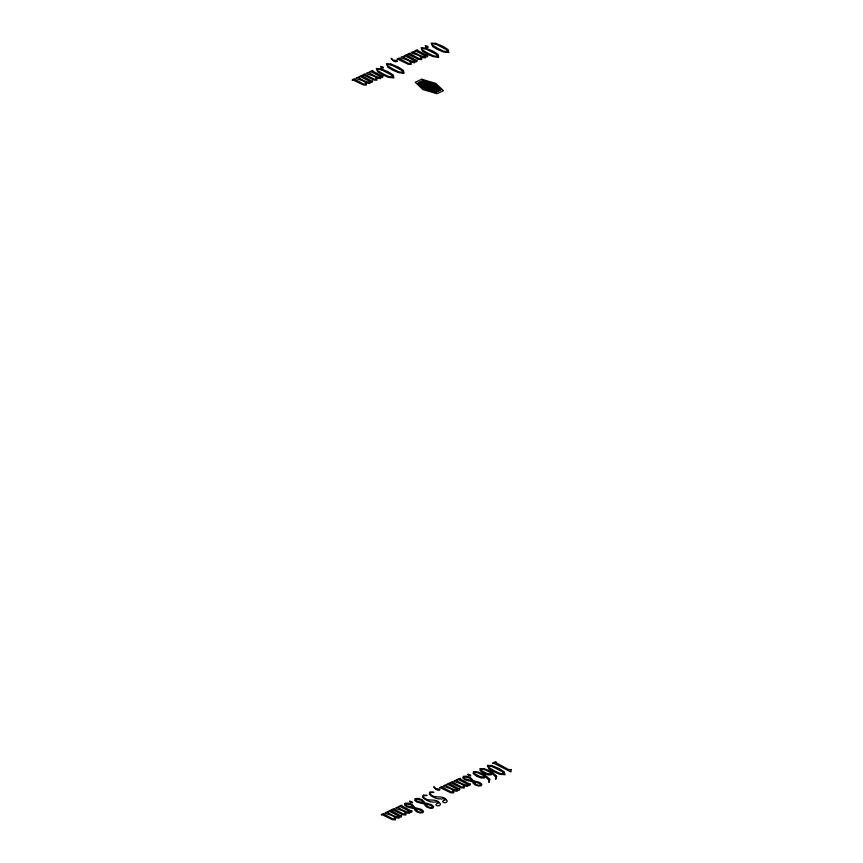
<?xml version="1.0" encoding="UTF-8"?>
<svg xmlns="http://www.w3.org/2000/svg" width="863" height="863" viewBox="0 0 863 863"><rect width="100%" height="100%" fill="white"/><g stroke="black" fill="none" stroke-linecap="round" stroke-linejoin="round"><path stroke-width="1.29" d="M429.256 82.535L437.314 86.785L440.432 89.806L423.345 80.798L421.942 81.446L439.03 90.453L437.627 91.1L420.54 82.093L419.138 82.74L436.225 91.748L433.194 91.532L419.375 84.25L422.622 87.346L427.142 89.73M511.112 769.537L510.972 771.943L493.916 763.259C489.019 764.758 498.199 759.893 495.718 762.558L508.695 769.634L511.112 769.537M423.442 795.837L423.399 797.132C428.231 802.903 436.7 796.819 440.529 804.251C438.771 808.038 432.406 804.208 438.393 803.226L436.732 801.792C431.597 803.022 426.128 800.875 422.525 797.164L423.28 794.963L427.153 795.459L423.442 795.837M430.206 792.709L430.162 794.003C435.006 799.774 443.474 793.69 447.293 801.123C445.545 804.909 439.181 801.08 445.168 800.098L443.506 798.663C438.361 799.893 432.902 797.746 429.289 794.036L430.054 791.824L433.927 792.32L430.206 792.709M473.431 771.792L473.269 773.701L476.678 776.269L481.371 778.038L484.531 777.951L485.189 776.549L488.803 779.925L488.954 782.439L489.99 779.311L484.154 774.402L477.638 771.91L473.431 771.792M480.195 768.663L480.044 770.573L483.453 773.14L488.145 774.909L491.306 774.823L491.964 773.421L495.578 776.797L495.729 779.311L496.764 776.182L490.928 771.274L484.413 768.782L480.195 768.663M484.132 775.815L483.938 777.067L480.184 776.646L474.251 773.442L474.111 772.234L477.541 772.612L484.132 775.815M490.907 772.687L490.702 773.938L486.948 773.518L481.025 770.314L480.885 769.106L484.316 769.472L490.907 772.687M380.572 66.494L381.273 67.605L383.452 68.015L382.773 66.904L380.572 66.494M425.351 45.804L426.052 46.915L428.231 47.325L427.552 46.224L425.351 45.804M409.634 801.242L410.335 802.342L412.514 802.752L411.834 801.651L409.634 801.242M467.962 774.294L468.652 775.395L470.831 775.805L470.162 774.704L467.962 774.294M397.174 61.262L395.653 61.812L393.582 61.046L391.133 58.253L393.463 60.464L395.135 60.227L397.174 61.262M439.785 789.742L438.264 790.303L436.182 789.537L433.744 786.743L436.074 788.944L437.746 788.706L439.785 789.742M422.6 811.403L422.331 812.256L420.313 812.353L417.886 811.457L415.383 808.89L418.533 809.332L422.6 811.403M432.762 806.711L432.492 807.563L430.475 807.66L428.037 806.765L425.545 804.197L428.695 804.64L432.762 806.711M480.928 784.456L480.659 785.308L478.641 785.406L476.203 784.51L473.711 781.943L476.851 782.385L480.928 784.456M358.868 77.152L358.652 77.832L364.143 80.895L369.137 82.481L369.084 80.982L360.637 76.71C356.613 77.767 363.55 73.959 362.147 75.966L371.263 80.906C373.927 79.676 371.759 84.65 370.011 81.424L369.914 83.452L366.29 82.967L366.344 85.103L363.258 84.887L353.399 80.097C349.332 81.133 356.236 77.206 354.92 79.439L363.55 84.035L365.545 84.132L365.437 82.643C364.197 79.687 350.367 78.609 358.868 77.152M369.407 72.287L369.191 72.956L374.682 76.03L379.666 77.605L379.623 76.117L371.176 71.845C367.153 72.891 374.089 69.094 372.687 71.09L381.802 76.03C384.445 74.801 382.32 79.828 380.551 76.548L380.454 78.587L376.818 78.102L376.883 80.237L373.798 80.022L363.938 75.232C359.871 76.268 366.775 72.33 365.448 74.574L374.078 79.159L376.074 79.267L375.977 77.778C374.736 74.822 360.907 73.743 369.407 72.287M403.647 56.462L403.431 57.141L408.922 60.205L413.906 61.791L413.862 60.291L405.416 56.019C401.392 57.077 408.328 53.269 406.926 55.275L416.042 60.216C418.684 58.975 416.559 64.013 414.79 60.734L414.693 62.772L411.058 62.276L411.122 64.423L408.037 64.196L398.177 59.407C394.111 60.442 401.015 56.516 399.688 58.749L408.318 63.344L410.324 63.452L410.216 61.953C408.976 58.997 395.146 57.918 403.647 56.462M414.186 51.597L413.96 52.276L419.461 55.34L424.445 56.915L424.391 55.426L415.955 51.154C411.921 52.212 418.868 48.404 417.465 50.41L426.581 55.34C429.224 54.11 427.099 59.137 425.319 55.868L425.232 57.897L421.597 57.411L421.651 59.547L418.577 59.331L408.706 54.542C404.65 55.577 411.543 51.651 410.227 53.884L418.857 58.479L420.853 58.576L420.756 57.087C419.515 54.132 405.686 53.053 414.186 51.597M387.929 811.889L387.714 812.568L393.204 815.632L398.199 817.218L398.145 815.729L389.698 811.447C385.675 812.504 392.611 808.707 391.209 810.702L400.324 815.643C402.978 814.424 400.82 819.397 399.073 816.161L398.976 818.2L395.351 817.703L395.405 819.85L392.32 819.634L382.46 814.845C378.393 815.88 385.297 811.943 383.981 814.187L392.6 818.771L394.607 818.879L394.499 817.38C393.258 814.424 379.429 813.356 387.929 811.889M398.469 807.024L398.253 807.703L403.744 810.767L408.728 812.353L408.674 810.853L400.238 806.581C396.214 807.639 403.15 803.831 401.748 805.837L410.864 810.778C413.517 809.548 411.36 814.532 409.601 811.296L409.515 813.334L405.88 812.838L405.944 814.985L402.859 814.769L392.989 809.969C388.933 811.004 395.826 807.078 394.51 809.311L403.14 813.906L405.135 814.014L405.038 812.515C403.798 809.559 389.968 808.48 398.469 807.024M446.247 784.942L446.031 785.621L451.532 788.685L456.516 790.271L456.462 788.782L448.026 784.499C443.992 785.557 450.928 781.759 449.526 783.755L458.652 788.696C461.306 787.477 459.138 792.45 457.39 789.214L457.293 791.252L453.668 790.756L453.722 792.903L450.637 792.687L440.777 787.897C436.71 788.933 443.614 784.996 442.298 787.239L450.928 791.824L452.924 791.932L452.816 790.432C451.586 787.477 437.757 786.409 446.247 784.942M456.786 780.076L456.57 780.756L462.061 783.82L467.056 785.406L467.002 783.906L458.555 779.634C454.531 780.691 461.468 776.883 460.065 778.89L469.181 783.831C471.834 782.59 469.699 787.628 467.929 784.348L467.832 786.387L464.208 785.891L464.262 788.038L461.176 787.822L451.317 783.032C447.25 784.057 454.154 780.13 452.838 782.363L461.457 786.959L463.463 787.067L463.355 785.567C462.115 782.612 448.285 781.533 456.786 780.076M405.793 803.744L405.448 804.704L407.088 805.956L414.024 807.52L411.23 804.974L405.793 803.744M415.944 799.052L415.61 800.012L417.25 801.252L424.186 802.827L421.392 800.281L415.944 799.052M464.111 776.797L463.765 777.757L465.405 779.009L472.352 780.573L469.558 778.027L464.111 776.797M405.146 803.334L404.467 804.877L406.818 806.829L414.488 808.804L414.844 810.163L416.861 811.867L420.054 812.924L422.848 812.73L423.56 811.242L421.446 809.408L414.93 807.639L411.931 804.327L408.145 803.086L405.146 803.334M415.308 798.642L414.628 800.184L416.98 802.137L424.65 804.1L424.995 805.47L427.023 807.175L430.206 808.232L432.999 808.027L433.722 806.549L431.608 804.715L425.092 802.946L422.093 799.634L418.296 798.394L415.308 798.642M463.463 776.387L462.784 777.93L465.135 779.882L472.816 781.856L473.161 783.216L475.179 784.92L478.372 785.977L481.166 785.783L481.878 784.294L479.763 782.461L473.258 780.691L470.259 777.38L466.462 776.139L463.463 776.387M421.77 79.245L415.243 82.265L422.816 89.493L436.926 93.7L443.463 90.68L435.88 83.452L421.77 79.245M423.118 80.529L417.735 83.01L423.97 88.954L435.588 92.417L440.971 89.935L434.725 83.991L423.118 80.529M435.653 43.355L431.241 43.15L432.751 46.602L437.099 49.299L443.442 51.974L448.857 52.503L448.156 49.655L443.129 46.408L435.653 43.355M425.491 48.048L421.079 47.843L422.59 51.295L426.937 53.991L433.291 56.678L438.706 57.195L437.994 54.347L432.967 51.1L425.491 48.048M390.874 64.045L386.462 63.84L387.983 67.292L392.32 69.979L398.674 72.665L404.089 73.182L403.377 70.345L398.35 67.098L390.874 64.045M380.712 68.738L376.3 68.533L377.821 71.985L382.158 74.671L388.512 77.357L393.927 77.875L393.215 75.038L388.188 71.791L380.712 68.738M491.802 765.578L487.39 765.373L488.9 768.825L493.248 771.522L499.591 774.208L505.006 774.726L504.305 771.878L499.278 768.631L491.802 765.578M436.678 44.52L431.867 43.56L432.568 45.254L438.113 48.533L443.248 51.025L448.21 52.125L446.225 49.547L436.678 44.52M426.516 49.223L421.705 48.252L422.417 49.946L427.962 53.226L433.097 55.717L438.048 56.818L436.063 54.25L426.516 49.223M391.899 65.21L387.088 64.25L387.8 65.944L393.345 69.223L398.479 71.715L403.431 72.805L401.446 70.237L391.899 65.21M381.737 69.903L376.937 68.943L377.638 70.637L383.183 73.916L388.318 76.408L393.269 77.508L391.295 74.93L381.737 69.903M492.827 766.754L488.016 765.783L488.717 767.477L494.262 770.756L499.407 773.248L504.359 774.348L502.374 771.781L492.827 766.754"/></g></svg>
